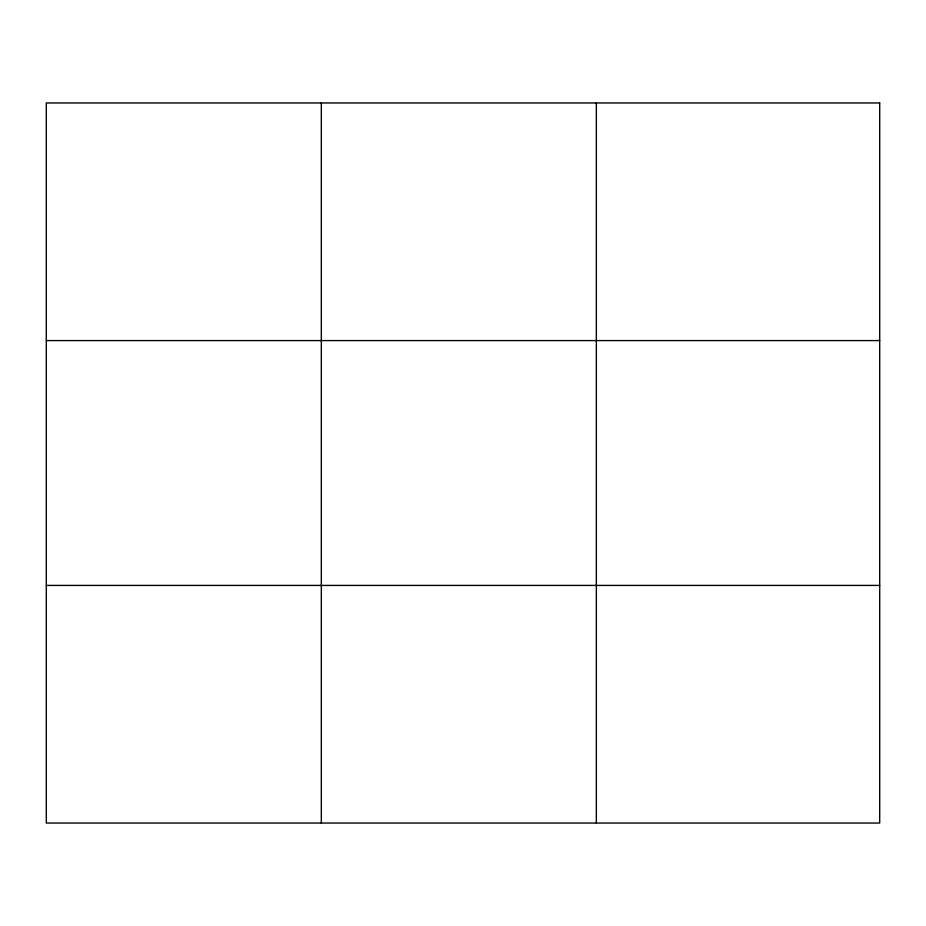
<?xml version="1.0" encoding="UTF-8"?>
<svg xmlns="http://www.w3.org/2000/svg" width="926" height="926" viewBox="0 0 926 926"><rect width="100%" height="100%" fill="white"/><g stroke="black" fill="none" stroke-linecap="round" stroke-linejoin="round"><path stroke-width="1.39" d="M321.322 102.96L321.322 823.04M596.344 102.96L596.344 823.04M46.3 340.583L879.7 340.583M46.3 585.417L879.7 585.417M879.7 102.96L879.7 823.04L46.3 823.04L46.3 102.96L879.7 102.96"/></g></svg>
